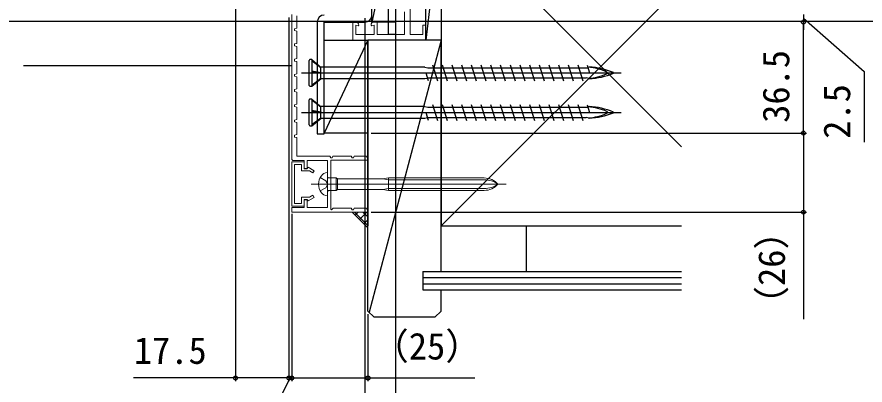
# Model space of a CAD drawing. Units: millimetres, scale not verified. Extents: x -525 to 525, y -783 to 779.
# Drawn here: x 88.7 to 367.2, y -510.3 to -389.3 of the extents above; entities that cross this region are included whole.
import ezdxf
from ezdxf.enums import TextEntityAlignment as Align

# ---------------------------------------------------------------- set-up
doc = ezdxf.new("R2010")
doc.units = ezdxf.units.MM
doc.header["$LTSCALE"] = 4
doc.layers.add('0-2_YKK_11', color=7, linetype='Continuous', lineweight=18)
doc.layers.add('0-3_YKK_11E', color=7, linetype='Continuous', lineweight=18)
for name, color, linetype in [('0-4_YKK_12', 2, 'Continuous'), ('0-5_YKK_13', 4, 'Continuous'), ('0-7_YKK_D', 6, 'Continuous'), ('0-9_YSS_K', 3, 'Continuous'), ('0-A_YSS_KE', 3, 'Continuous')]:
    doc.layers.add(name, color=color, linetype=linetype)
doc.styles.add('ＭＳ ゴシック', font='')
doc.styles.get('ＭＳ ゴシック').set_extended_font_data('MS Gothic')

msp = doc.modelspace()

# ---------------------------------------------------------------- linework, layer by layer
at = {"layer": '0-2_YKK_11', "color": 30}
for p, q in [((179, -436.198), (179, -388.498)), ((204, -436.398), (191.8, -436.398)), ((203.644, -435.38), (204, -435.598)), ((204, -435.598), (204, -436.398))]:
    msp.add_line(p, q, dxfattribs=at)
at = {"layer": '0-2_YKK_11'}
for p, q in [((190.651, -440.498), (190.7, -440.498)), ((194.02, -446.048), (194.02, -442.548)), ((185.325, -444.298), (249.358, -444.298)), ((210.7, -446.348), (242.184, -446.348))]:
    msp.add_line(p, q, dxfattribs=at)
at = {"layer": '0-2_YKK_11', "color": 30}
for points in [[(180.6, -388.998), (180.6, -392.998), (179.9, -393.195), (179.9, -393.801), (180.6, -393.998), (180.6, -397.998), (179.9, -398.195), (179.9, -398.801), (180.6, -398.998), (180.6, -402.998), (179.9, -403.195), (179.9, -403.801), (180.6, -403.998), (180.6, -407.998), (179.9, -408.195), (179.9, -408.801), (180.6, -408.998), (180.6, -412.998), (179.9, -413.195), (179.9, -413.801), (180.6, -413.998), (180.6, -417.998), (179.9, -418.195), (179.9, -418.801), (180.6, -418.998), (180.6, -422.998), (179.9, -423.195), (179.9, -423.801), (180.6, -423.998), (180.6, -427.998), (179.9, -428.195), (179.9, -428.801), (180.6, -428.998), (180.6, -435.098), (191.5, -435.098), (191.755, -435.598), (192.245, -435.598), (192.5, -435.098)], [(179, -453.498), (179, -451.998), (183, -451.998), (183, -449.298), (184, -449.298), (184, -451.998), (190.7, -451.998), (190.7, -436.498), (184, -436.498), (184, -439.198), (183, -439.198), (183, -436.498), (179.3, -436.498), (179, -436.198)], [(191.8, -436.398), (191.8, -452.632), (192.047, -452.734), (192.583, -452.198), (198.5, -452.198), (198.755, -452.698), (199.245, -452.698), (199.5, -452.198), (203.5, -452.198), (204, -453.179)], [(192.5, -435.098), (198.5, -435.098), (198.755, -435.598), (199.245, -435.598), (199.5, -435.098), (203.5, -435.098), (203.644, -435.38)], [(204, -453.179), (204, -453.498), (179, -453.498)]]:
    msp.add_lwpolyline(points, dxfattribs=at)
msp.add_lwpolyline([(179, -436.998), (179, -451.498), (183, -451.498), (183, -449.398), (184.1, -449.398), (184.316, -449.771), (186.3, -448.626), (185.9, -447.933), (184.748, -448.598), (182.2, -448.598), (182.2, -450.698), (179.9, -450.698), (179.9, -437.798), (182.2, -437.798), (182.2, -439.898), (184.748, -439.898), (185.9, -440.563), (186.3, -439.871), (184.316, -438.725), (184.1, -439.098), (183, -439.098), (183, -436.998)], close=True, dxfattribs=at)
at = {"layer": '0-2_YKK_11'}
for points in [[(188.309, -442.148), (190.159, -443.153), (190.768, -444.298), (190.159, -445.443), (188.309, -446.448)], [(190.7, -440.498), (190.7, -448.098), (190.651, -448.098)], [(190.7, -441.948), (191, -442.248), (193.5, -442.248)], [(242.184, -442.248), (210.7, -442.248), (208.9, -442.548), (194.02, -442.548), (193.5, -442.248), (193.5, -446.348), (191, -446.348), (190.7, -446.648)], [(210.7, -442.248), (210.7, -446.348), (208.9, -446.048), (210.7, -445.748), (242.184, -445.748)], [(242.184, -442.848), (210.7, -442.848), (208.9, -442.548)], [(208.9, -446.048), (194.02, -446.048), (193.5, -446.348)]]:
    msp.add_lwpolyline(points, dxfattribs=at)
for centre, radius, start, end in [((192.6, -444.298), 4.8, 144.31464, 215.68536), ((190.651, -442.898), 2.4, 90, 144.31464), ((242.184, -448.248), 6, 41.17288, 90), ((242.184, -450.607), 7.759, 54.40104, 90), ((242.184, -440.348), 6, 269.99998, 318.8271), ((242.184, -437.989), 7.759, 269.99998, 305.59899), ((190.651, -445.698), 2.4, 215.68536, 269.99998)]:
    msp.add_arc(centre, radius, start, end, dxfattribs=at)
at = {"layer": '0-3_YKK_11E', "color": 4}
for points in [[(217.9, -352.998), (217.9, -395.098), (222, -395.098), (222, -391.998), (223, -391.998), (223, -396.998), (199, -396.998), (199, -390.998), (200, -390.998)], [(206, -390.998), (207, -390.998), (207, -395.098), (216, -395.098), (216, -387.598)], [(201, -392.007), (200.748, -392.199), (200, -391.998), (200, -395.098), (206, -395.098), (206, -391.998), (205.252, -392.199), (205, -392.007)]]:
    msp.add_lwpolyline(points, dxfattribs=at)
for centre, start, end in [((200, -391.998), 359.4782, 89.99997), ((206, -391.998), 90.00003, 180.5218)]:
    msp.add_arc(centre, 1, start, end, dxfattribs=at)
at = {"layer": '0-4_YKK_12'}
msp.add_line((408.264, -390.798), (-351.64, -390.798), dxfattribs=at)
at = {"layer": '0-5_YKK_13'}
for p, q in [((184.655, -411.799), (184.655, -403.599)), ((185.555, -403.299), (184.955, -403.299)), ((185.555, -403.299), (185.555, -412.099)), ((185.555, -403.299), (188.671, -405.913)), ((185.555, -403.615), (188.499, -405.907)), ((179, -405.342), (90.898, -405.342)), ((188.499, -405.907), (188.671, -405.913)), ((188.499, -407.529), (188.499, -405.907)), ((222.655, -405.799), (188.534, -405.799)), ((222.655, -405.799), (223.671, -406.024)), ((223.671, -406.024), (225.506, -406.024)), ((225.204, -405.049), (226.846, -410.349)), ((225.506, -406.024), (276.263, -406.024)), ((228.384, -405.049), (230.026, -410.349)), ((231.564, -405.049), (233.206, -410.349)), ((234.744, -405.049), (236.386, -410.349)), ((237.924, -405.049), (239.566, -410.349)), ((241.104, -405.049), (242.746, -410.349)), ((244.284, -405.049), (245.926, -410.349)), ((247.464, -405.049), (249.106, -410.349)), ((250.644, -405.049), (252.286, -410.349)), ((253.824, -405.049), (255.466, -410.349)), ((257.004, -405.049), (258.646, -410.349)), ((260.184, -405.049), (261.826, -410.349)), ((263.364, -405.049), (265.006, -410.349)), ((266.544, -405.049), (268.186, -410.349)), ((269.724, -405.049), (271.366, -410.349)), ((272.904, -405.049), (274.546, -410.349)), ((276.004, -405.188), (276.781, -407.699)), ((276.655, -405.799), (276.222, -405.892)), ((182.155, -407.699), (287.155, -407.699)), ((185.555, -406.986), (188.499, -407.529)), ((188.671, -407.755), (185.555, -407.229)), ((185.555, -407.305), (188.499, -407.745)), ((188.499, -407.529), (188.671, -407.755)), ((188.499, -409.448), (188.499, -407.745)), ((188.499, -407.745), (188.671, -407.755)), ((222.655, -409.599), (223.494, -409.394)), ((222.969, -407.699), (223.746, -410.209)), ((223.487, -409.373), (275.706, -409.373)), ((276.655, -409.599), (275.706, -409.373)), ((184.955, -412.099), (185.555, -412.099)), ((185.555, -411.722), (188.499, -409.448)), ((185.555, -412.099), (188.671, -409.599)), ((188.671, -409.599), (188.499, -409.448)), ((188.671, -409.599), (222.655, -409.599)), ((184.655, -424.799), (184.655, -416.599)), ((185.555, -416.299), (184.955, -416.299)), ((185.555, -416.299), (185.555, -425.099)), ((185.555, -416.299), (188.671, -418.913)), ((185.555, -416.615), (188.499, -418.907)), ((185.555, -419.986), (188.499, -420.529)), ((188.671, -420.755), (185.555, -420.229)), ((185.555, -420.305), (188.499, -420.745)), ((188.499, -418.907), (188.671, -418.913)), ((188.499, -420.529), (188.499, -418.907)), ((188.499, -420.529), (188.671, -420.755)), ((222.655, -418.799), (188.534, -418.799)), ((222.655, -418.799), (223.671, -419.024)), ((223.671, -419.024), (225.506, -419.024)), ((225.204, -418.049), (226.846, -423.349)), ((225.506, -419.024), (276.263, -419.024)), ((228.384, -418.049), (230.026, -423.349)), ((231.564, -418.049), (233.206, -423.349)), ((234.744, -418.049), (236.386, -423.349)), ((237.924, -418.049), (239.566, -423.349)), ((241.104, -418.049), (242.746, -423.349)), ((244.284, -418.049), (245.926, -423.349)), ((247.464, -418.049), (249.106, -423.349)), ((250.644, -418.049), (252.286, -423.349)), ((253.824, -418.049), (255.466, -423.349)), ((257.004, -418.049), (258.646, -423.349)), ((260.184, -418.049), (261.826, -423.349)), ((263.364, -418.049), (265.006, -423.349)), ((266.544, -418.049), (268.186, -423.349)), ((269.724, -418.049), (271.366, -423.349)), ((272.904, -418.049), (274.546, -423.349)), ((276.004, -418.188), (276.781, -420.699)), ((276.655, -418.799), (276.222, -418.892)), ((182.155, -420.699), (287.155, -420.699)), ((185.555, -424.722), (188.499, -422.448)), ((185.555, -425.099), (188.671, -422.599)), ((188.499, -422.448), (188.499, -420.745)), ((188.499, -420.745), (188.671, -420.755)), ((188.671, -422.599), (188.499, -422.448)), ((188.671, -422.599), (222.655, -422.599)), ((222.655, -422.599), (223.494, -422.394)), ((222.969, -420.699), (223.746, -423.209)), ((223.487, -422.373), (275.706, -422.373)), ((276.655, -422.599), (275.706, -422.373)), ((184.955, -425.099), (185.555, -425.099))]:
    msp.add_line(p, q, dxfattribs=at)
msp.add_lwpolyline([(210.7, -323.098), (213, -323.098), (213, -395.098), (210.7, -395.098)], close=True, dxfattribs=at)
msp.add_lwpolyline([(187.3, -390.998), (187.3, -427.698), (189.6, -427.698), (189.6, -390.998), (203, -390.998)], dxfattribs=at)
for centre, radius, start, end in [((189.6, -390.998), 2.3, 90, 179.99998), ((203, -388.698), 2.3, 270.00002, 0), ((184.955, -403.599), 0.3, 90, 180), ((275.152, -423.583), 17.748, 65.60689, 86.19629), ((275.709, -428.414), 22.635, 66.89336, 87.60385), ((275.152, -391.814), 17.748, 273.82521, 294.39311), ((275.709, -386.983), 22.635, 272.39615, 293.10664), ((282.343, -407.699), 0.312, 296.38444, 63.61556), ((284.538, -407.699), 0.117, 297.35017, 62.64983), ((184.955, -411.799), 0.3, 180, 270), ((184.955, -416.599), 0.3, 90, 180), ((275.152, -436.583), 17.748, 65.60689, 86.19629), ((275.709, -441.414), 22.635, 66.89336, 87.60385), ((282.343, -420.699), 0.312, 296.38444, 63.61556), ((275.152, -404.814), 17.748, 273.82521, 294.39311), ((275.709, -399.983), 22.635, 272.39615, 293.10664), ((284.538, -420.699), 0.117, 297.35017, 62.64983), ((184.955, -424.799), 0.3, 180, 270)]:
    msp.add_arc(centre, radius, start, end, dxfattribs=at)
at = {"layer": '0-7_YKK_D'}
for p, q in [((160.5, -369.553), (160.5, -508.998)), ((178, -389.498), (178, -508.998)), ((178, -389.498), (178, -508.998)), ((203, -389.698), (203, -548.998)), ((203, -389.698), (203, -548.998)), ((347, -388.498), (347, -390.998)), ((347, -388.498), (347, -390.998)), ((213, -391.998), (213, -548.998)), ((213, -391.998), (213, -568.998)), ((347, -390.998), (347, -393.548)), ((347, -427.498), (347, -390.998)), ((205, -427.498), (348, -427.498)), ((205, -427.498), (348, -427.498)), ((205, -453.498), (348, -453.498)), ((179, -453.998), (179, -508.998)), ((179, -453.998), (179, -508.998)), ((204, -486.998), (204, -508.998)), ((178, -507.998), (175.45, -507.998)), ((179, -507.998), (178, -507.998)), ((179, -507.998), (178, -507.998)), ((179, -507.998), (181.55, -507.998))]:
    msp.add_line(p, q, dxfattribs=at)
for points in [[(347, -389.748), (367, -407.248), (367, -430.475)], [(347, -427.498), (347, -453.498), (347, -488.616)], [(178, -507.998), (160.5, -507.998), (126.95, -507.998)], [(178.5, -507.998), (168.354, -527.998), (144.513, -527.998)], [(179, -507.998), (204, -507.998), (239.118, -507.998)]]:
    msp.add_lwpolyline(points, dxfattribs=at)
for centre in [(347, -390.998), (347, -390.998), (347, -427.498), (347, -427.498), (347, -453.498), (160.5, -507.998), (178, -507.998), (178, -507.998), (179, -507.998), (179, -507.998), (204, -507.998)]:
    msp.add_circle(centre, 0.637, dxfattribs=at)
at = {"layer": '0-9_YSS_K'}
for p, q in [((228, -352.999), (223, -396.998)), ((228, -352.998), (307, -431.998)), ((213, -354.999), (205.3, -390.998)), ((228, -457.998), (307, -378.998)), ((204, -396.998), (189.6, -427.498)), ((204, -396.998), (204, -457.998)), ((204, -485.998), (204, -396.998)), ((228, -396.998), (204, -396.998)), ((228, -396.998), (204.417, -486.416)), ((228, -472.998), (228, -396.998)), ((203.8, -458.499), (198.8, -453.499)), ((203.8, -457.768), (199.53, -453.499)), ((199.789, -454.488), (200.779, -453.499)), ((201.204, -455.902), (203.607, -453.499)), ((203.8, -454.94), (202.359, -453.499)), ((202.618, -457.316), (203.8, -456.134)), ((228, -457.998), (307, -457.998)), ((256, -457.998), (256, -472.998)), ((222, -472.998), (307, -472.998)), ((222, -472.998), (222, -478.998)), ((222, -474.998), (307, -474.998)), ((222, -476.998), (307, -476.998)), ((222, -478.998), (307, -478.998)), ((228, -485.998), (228, -478.998)), ((204, -485.998), (206, -487.998)), ((228, -485.998), (226, -487.998)), ((226, -487.998), (206, -487.998))]:
    msp.add_line(p, q, dxfattribs=at)
for points in [[(228, -396.998), (223, -396.998), (223, -352.999), (228, -352.999)], [(205.3, -354.999), (213, -354.999), (213, -390.998), (205.3, -390.998)], [(189.6, -396.998), (204, -396.998), (204, -427.498), (189.6, -427.498)]]:
    msp.add_lwpolyline(points, close=True, dxfattribs=at)
at = {"layer": '0-A_YSS_KE'}
msp.add_lwpolyline([(307, -352.998), (228, -352.998), (228, -457.998), (307, -457.998)], dxfattribs=at)

# ---------------------------------------------------------------- texts
at = {"layer": '0-7_YKK_D', "style": 'ＭＳ ゴシック'}
for s, p in [('36.5', (345, -424.112)), ('2.5', (365, -429.362)), ('（26）', (343.568, -489.753))]:
    msp.add_text(s, height=8.798, rotation=90, dxfattribs=at).set_placement(p, align=Align.BOTTOM_LEFT)
for s, p in [('（25）', (205.414, -504.566)), ('17.5', (127.109, -505.998))]:
    msp.add_text(s, height=8.798, dxfattribs=at).set_placement(p, align=Align.BOTTOM_LEFT)

doc.saveas('drawing.dxf')
